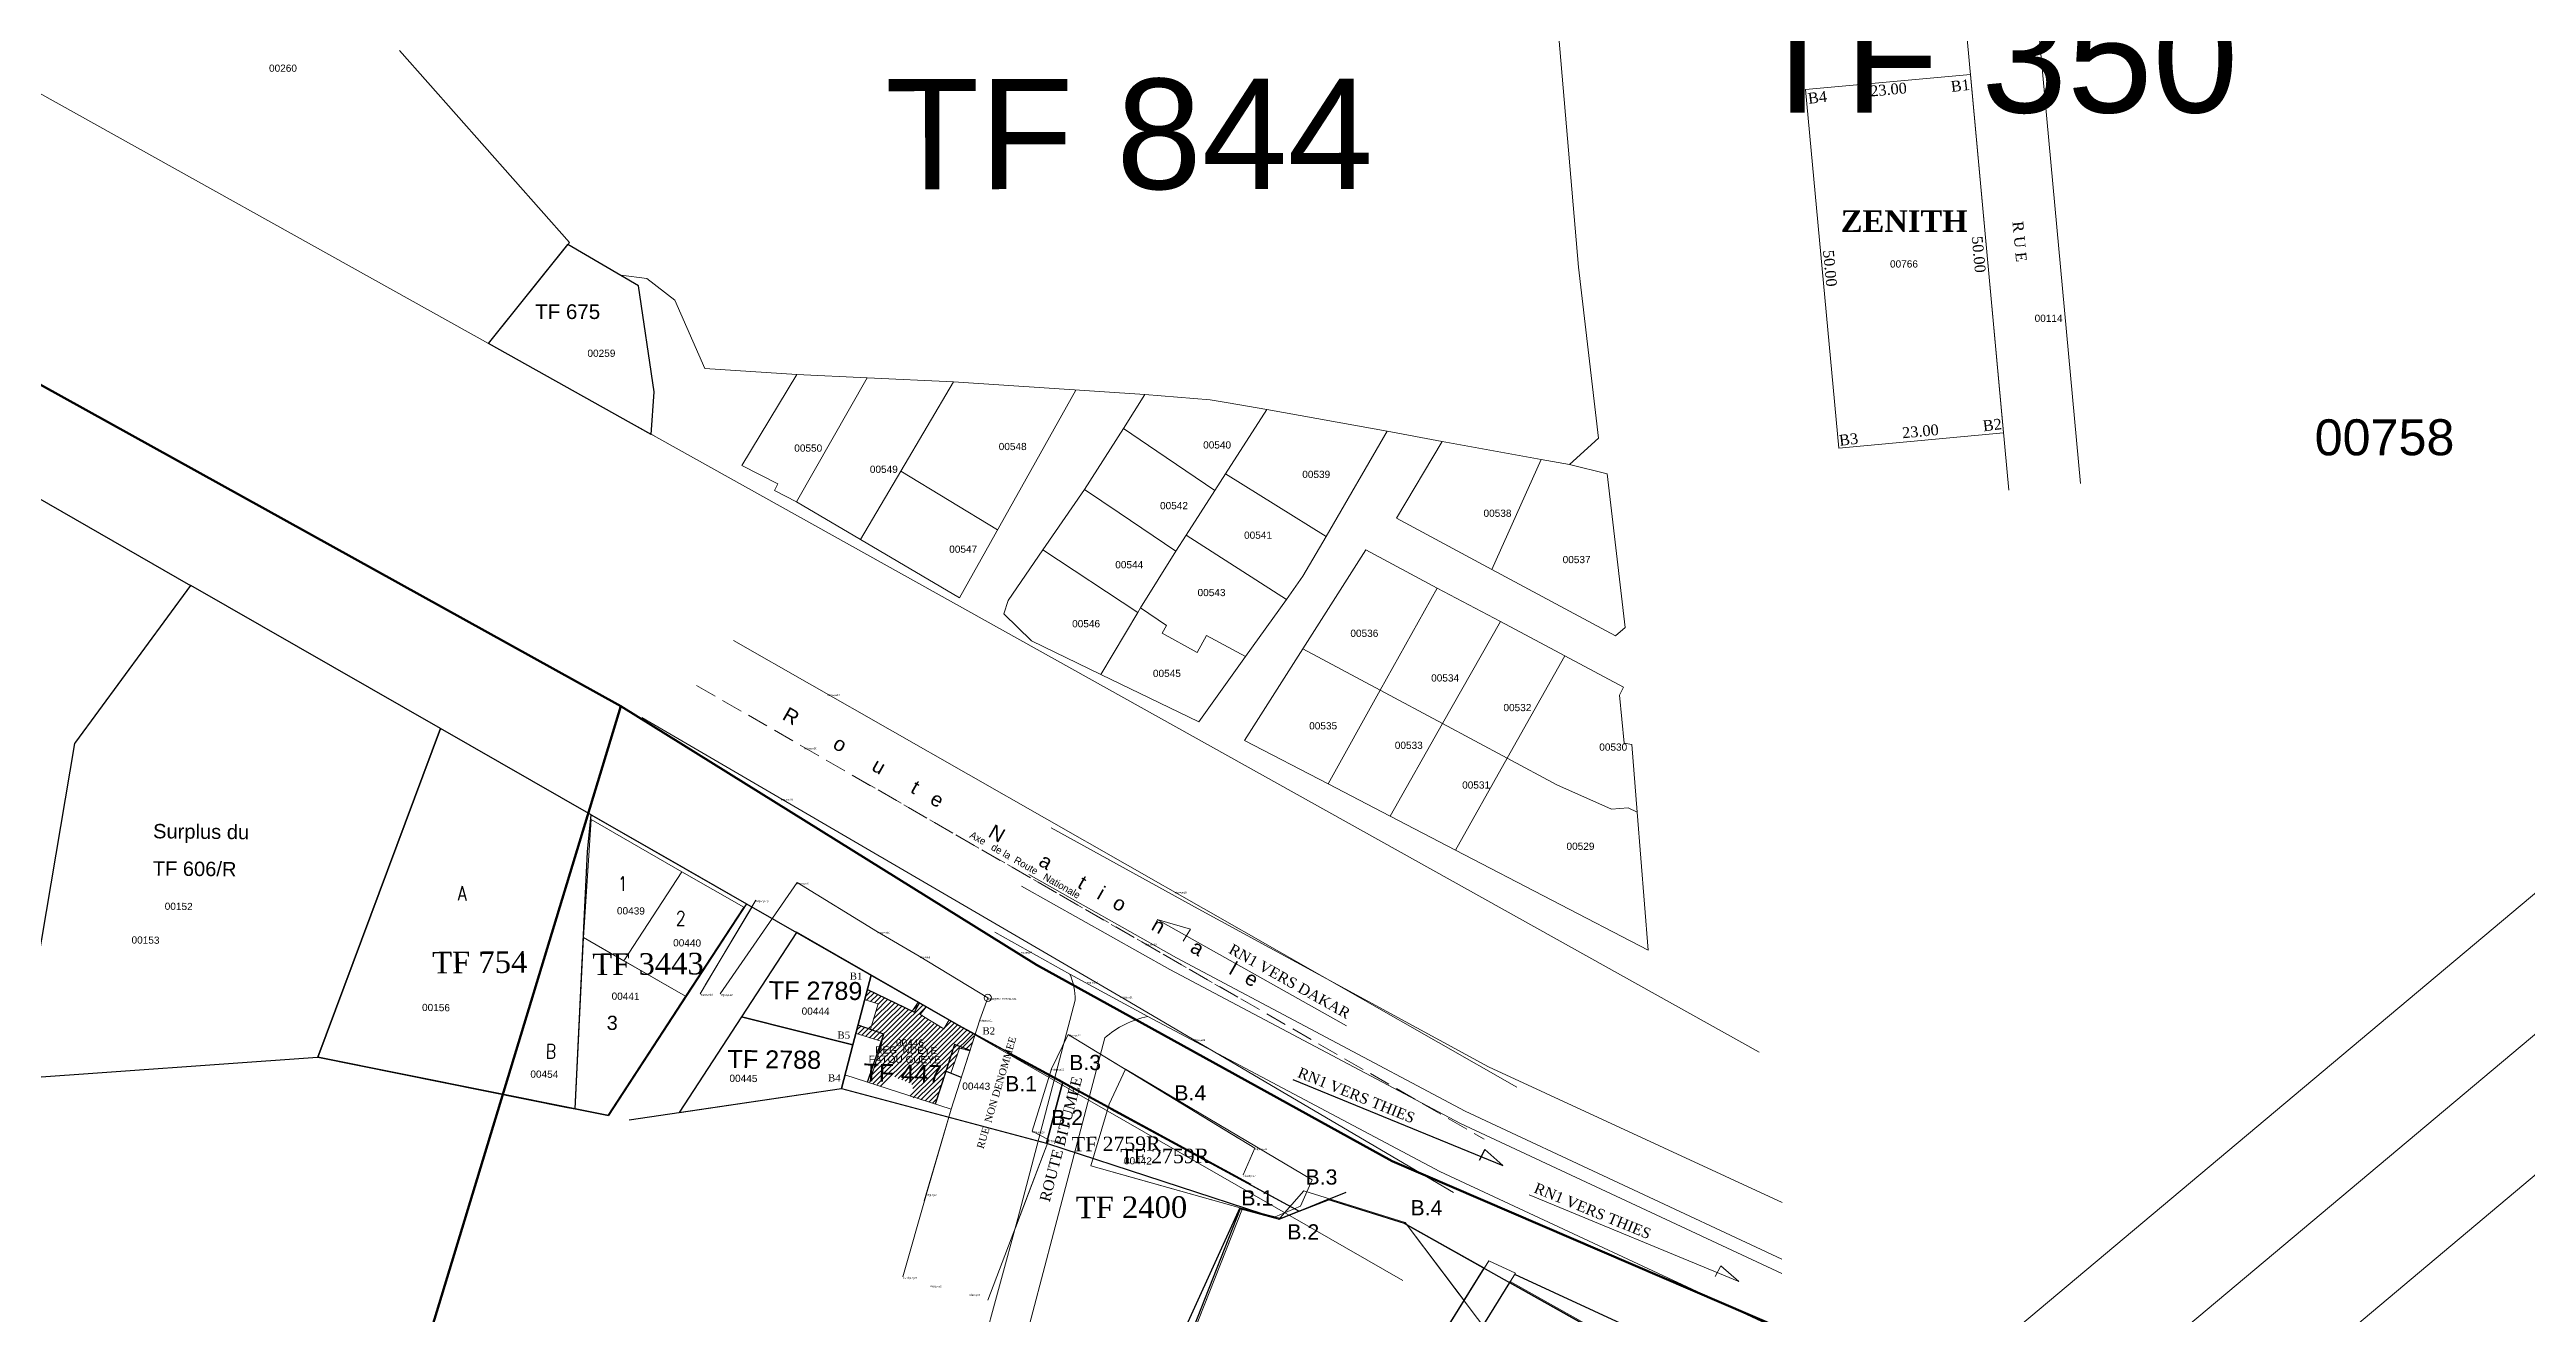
# Model space of a CAD drawing. Header units: metres. Extents: x 251686 to 255059, y 1627526 to 1631912.
# Drawn here: x 253811.9 to 254156.2, y 1628678.1 to 1628853.7 of the extents above; entities that cross this region are included whole.
import ezdxf
from ezdxf.enums import TextEntityAlignment as Align

# ---------------------------------------------------------------- set-up
doc = ezdxf.new("R2010")
doc.units = ezdxf.units.M
doc.header["$MEASUREMENT"] = 0
doc.linetypes.add('DGN Style 3', pattern=[4.156684, 2.96906, -1.187624])
doc.linetypes.add('DGN Style 5', pattern=[0.071426, 0.030611, -0.040815])
for name, color, linetype in [('A_revoir_niveau_0', 7, 'Continuous'), ('historique_numero_parcelle', 7, 'Continuous'), ('limites_parcelles', 7, 'Continuous'), ('limites_sections', 7, 'Continuous'), ('limites_tf', 7, 'Continuous'), ('numero_lot', 7, 'Continuous'), ('numero_parcelle', 7, 'Continuous'), ('toponymie', 7, 'Continuous')]:
    doc.layers.add(name, color=color, linetype=linetype)
for name, color, linetype, lineweight in [('Bat-dur', 7, 'Continuous', 0), ('Bornes', 7, 'Continuous', 0), ('emprise_ht_pik_rufisque', 7, 'Continuous', 0), ('Limite L D TF', 5, 'Continuous', 13), ('Légendes', 7, 'Continuous', 0), ('NICAD INACTIF', 2, 'Continuous', 13), ('Numero_TF', 7, 'Continuous', 0), ('POTEAU H.T', 1, 'Continuous', 30), ('ROUTE BITUME', 4, 'Continuous', 30), ('Régularisation', 1, 'Continuous', 40), ('S4', 5, 'Continuous', 0), ('superficie occpee par la SENELEC', 6, 'Continuous', 40), ('TITRE FONCIER', 7, 'Continuous', 0)]:
    doc.layers.add(name, color=color, linetype=linetype, lineweight=lineweight)
doc.layers.add('Lignes HT Vectorisées', color=6, linetype='Continuous', lineweight=0, true_color=0xff00ff)
doc.styles.add('CovaListArial', font='FANCY.shx', dxfattribs={"height": 2.116667})
doc.styles.get("Standard").update_dxf_attribs({"font": 'txt.shx'})
doc.styles.add('Style-Arial', font='arial.ttf')
doc.styles.add('Style-FANCY', font='times.ttf')
doc.styles.add('Style-STANDARD', font='STANDARD.shx')
doc.styles.add('Style-Times New Roman', font='times.ttf')
doc.styles.add('Style-txt', font='txt.shx')
doc.styles.add('TIMES-NR', font='times.ttf')
pattern_1 = [(45, (36.67852, -6.89012), (-0.06187319, 0.06187319), [])]

# ---------------------------------------------------------------- blocks, each defined once
blk = doc.blocks.new('*U103')
at = {"lineweight": 0, "ltscale": 10}
h = blk.add_hatch(dxfattribs=at)
h.set_pattern_fill('ANSI31', color=2, pattern_type=2)
h.set_pattern_definition(pattern_1)
h.paths.add_polyline_path([(4.94, -2.412), (-2.145, -8.585), (-0.574, -9.206), (1.715, -7.211)])
h.paths.add_polyline_path([(0.482, -6.761), (0.482, -6.783), (0.482, -6.806), (0.391, -6.837), (0.393, -7.107, -0.416456), (0.414, -7.128, -1), (0.373, -7.128, -0.411975), (0.393, -7.107), (0.391, -6.837), (0.301, -6.868), (0.3, -6.845), (0.3, -6.822)])
h.paths.add_polyline_path([(0.672, -6.637), (1.687, -6.629), (1.685, -6.315), (0.669, -6.322)], flags=9)
h = blk.add_hatch(dxfattribs=at)
h.set_pattern_fill('ANSI31', color=2, pattern_type=2)
h.set_pattern_definition(pattern_1)
h.paths.add_polyline_path([(1.283, -7.854), (1.715, -7.211), (-0.574, -9.206), (-0.358, -9.291)])
h = blk.add_hatch(dxfattribs=at)
h.set_pattern_fill('ANSI31', color=2, pattern_type=2)
h.set_pattern_definition(pattern_1)
h.paths.add_polyline_path([(0.838, -8.517), (1.283, -7.854), (-0.358, -9.291), (-0.141, -9.377)])
h = blk.add_hatch(dxfattribs=at)
h.set_pattern_fill('ANSI31', color=2, pattern_type=2)
h.set_pattern_definition(pattern_1)
h.paths.add_polyline_path([(0.7, -8.722), (0.838, -8.517), (-0.141, -9.377), (0.094, -9.469)])
at = {"color": 2, "lineweight": 0, "ltscale": 10, "flags": 128}
for points in [[(1.302, 7.506), (-1.336, 8.97), (-0.874, 8.838), (-0.974, 8.669)], [(3.849, 5.167), (6.767, 3.974), (6.518, 4.194), (6.438, 4.043)]]:
    blk.add_lwpolyline(points, dxfattribs=at)
for points in [[(-0.132, 4.963), (-4.986, -7.463), (0.094, -9.469), (0.7, -8.722), (6.186, -0.559), (2.13, 4.775), (0.716, 5.209), (0.386, 4.827), (-0.132, 4.963)], [(2.952, 3.695), (2.13, 4.775), (0.716, 5.209), (0.386, 4.827), (-0.132, 4.963), (-3.081, -2.587), (-2.329, -1.333), (-0.811, -2.417), (2.952, 3.695)], [(3.292, 4.247), (3.663, 4.078), (-0.466, -2.658), (0.125, -3.103), (-1.102, -5.151), (-1.089, -5.877), (-1.677, -6.082), (-4.129, -4.331), (-2.329, -1.333), (-0.811, -2.417), (3.292, 4.247)], [(3.216, 3.348), (-0.466, -2.658), (0.125, -3.103), (-1.102, -5.151), (-1.089, -5.877), (-1.677, -6.082), (-3.843, -4.536), (-4.986, -7.463), (-2.145, -8.585), (0.094, -9.469), (0.7, -8.722), (4.94, -2.412), (6.186, -0.559), (3.216, 3.348)]]:
    blk.add_lwpolyline(points, close=True, dxfattribs=at)
at = {"layer": 'Bat-dur', "color": 2, "lineweight": 0, "ltscale": 10, "flags": 128}
for points in [[(-2.244, 5.545), (-1.992, 6.401), (-1.766, 6.888), (0.834, 5.364), (0.674, 4.997), (0.321, 4.845), (-0.133, 4.961), (-2.244, 5.545)], [(-2.244, 5.545), (-1.992, 6.401), (-1.766, 6.888), (0.834, 5.364), (0.674, 4.997), (0.321, 4.845), (-0.133, 4.961), (-2.244, 5.545)], [(-2.244, 5.545), (-1.992, 6.401), (-1.766, 6.888), (0.834, 5.364), (0.674, 4.997), (0.321, 4.845), (-0.133, 4.961), (-2.244, 5.545)], [(-1.964, 5.468), (-0.133, 4.961)]]:
    blk.add_lwpolyline(points, dxfattribs=at)
at = {"layer": 'POTEAU H.T', "color": 2, "lineweight": 0, "ltscale": 10, "const_width": 0.03, "flags": 128}
for points in [[(7.365, -0.3), (-4.028, -10.225)], [(7.365, -2.289), (-1.744, -10.225)], [(-1.426, -10.225), (7.365, -2.532)], [(7.365, -2.782), (-1.107, -10.225)], [(0.851, -10.225), (7.365, -4.525)]]:
    blk.add_lwpolyline(points, dxfattribs=at)
at = {"layer": 'ROUTE BITUME', "color": 2, "lineweight": 0, "ltscale": 10, "flags": 128}
for points in [[(-2.815, 10.24), (-0.768, 9.122), (3.276, 6.945), (7.365, 5.075)], [(7.365, 4.088), (2.889, 6.156), (-1.159, 8.278), (-3.224, 9.428)], [(-3.125, 9.588), (-1.067, 8.439), (2.955, 6.325), (7.365, 4.286)], [(7.365, 3.295), (2.607, 5.485), (-1.461, 7.623), (-2.549, 8.206), (-3.592, 8.787)], [(-2.472, 7.846), (-3.254, 4.807), (-4.01, 1.999), (-4.533, -0.048), (-5.658, -4.345), (-7.38, -10.225)], [(-6.755, -10.225), (-5.137, -4.589), (-4.069, -0.456), (-3.467, 1.873), (-2.761, 4.608), (-2.059, 7.324)]]:
    blk.add_lwpolyline(points, dxfattribs=at)
at = {"layer": 'ROUTE BITUME', "color": 2, "lineweight": 0, "ltscale": 10}
for centre, radius, start, end in [((-3.263, 7.864), 0.792, 358.6804, 25.6143), ((-1.172, 6.298), 1.356, 102.3012, 130.8488)]:
    blk.add_arc(centre, radius, start, end, dxfattribs=at)
at = {"color": 2, "lineweight": 0, "char_height": 0.14739, "width": 3.72528, "attachment_point": 1}
for s, insert, rotation in [('\\fTimes New Roman|b0|i0|c00|p23;RN1 VERS DAKAR', (-0.282, 8.645), 330.9169), ('\\fTimes New Roman|b0|i0|c00|p23;ROUTE BITUMEE', (-2.957, 5.07), 75.4671), ('\\fTimes New Roman|b0|i0|c00|p23;RN1 VERS THIES', (3.958, 5.342), 337.9525), ('\\fTimes New Roman|b0|i0|c00|p23;ROUTE BITUMEE', (-5.111, -2.96), 75.4671)]:
    blk.add_mtext(s, dxfattribs=dict(at, insert=insert, rotation=rotation))
at = {"color": 2, "lineweight": 0, "char_height": 0.21167, "attachment_point": 4, "line_spacing_factor": 0.6, "style": 'CovaListArial'}
for s, insert in [('\\fArial|b0|i0|c00|p39;B.3', (0.74, 5.402)), ('\\fArial|b0|i0|c00|p39;B.1', (-0.15, 5.109)), ('\\fArial|b0|i0|c00|p39;B.4', (2.201, 4.982)), ('\\fArial|b0|i0|c00|p39;B.2', (0.49, 4.64)), ('\\fArial|b0|i0|c00|p39;B.5', (6.278, -0.436)), ('\\fArial|b0|i0|c00|p39;B.6', (5.033, -2.289)), ('\\fArial|b0|i0|c00|p39;B.10', (-5.493, -7.593)), ('\\fArial|b0|i0|c00|p39;B.9', (-2.784, -8.675)), ('\\fArial|b0|i0|c00|p39;B.7', (0.948, -8.573)), ('\\fArial|b0|i0|c00|p39;B.8', (0.31, -9.426))]:
    blk.add_mtext(s, dxfattribs=dict(at, insert=insert))
at = {"color": 2, "lineweight": 0, "char_height": 0.30001, "attachment_point": 7, "line_spacing_factor": 0.6}
for s, insert, rotation in [('\\fArial|b0|i0|c00|p39;surface restante (b)', (-0.693, -0.483), 65.2126), ('\\fArial|b0|i0|c00|p39;surface empietée (a)', (0.977, -6.417), 39.649)]:
    blk.add_mtext(s, dxfattribs=dict(at, insert=insert, rotation=rotation))
at = {"color": 2, "lineweight": 0, "attachment_point": 7, "line_spacing_factor": 0.6}
for s, insert, char_height in [('\\fArial|b0|i0|c00|p39;surface restante (b)', (0.633, -1.528), 0.30001), ('\\fArial|b0|i0|c00|p39;Echelle 1/250', (-2.598, -9.748), 0.2)]:
    blk.add_mtext(s, dxfattribs=dict(at, insert=insert, char_height=char_height))
at = {"layer": 'Légendes', "color": 2, "lineweight": 0, "attachment_point": 1}
for s, insert, char_height, width, rotation in [('\\fTimes New Roman|b0|i0|c00|p23;TF 2759R', (-1.835, 5.781), 0.2, 22.35169, 0.4383), ('\\fTimes New Roman|b0|i0|c00|p23;TF 2400', (-2.452, 5.116), 0.30001, 22.35169, 0.4383), ('\\fTimes New Roman|b0|i0|c00|p23;TF 2400', (-6.398, 0.382), 0.30001, 22.35169, 0.4383), ('\\fTimes New Roman|b0|i0|c00|p23;TF 613', (5.192, -2.642), 0.30001, 22.35169, 0.4383), ('\\fTimes New Roman|b0|i0|c00|p23;TF 2160', (-2.951, -3.541), 0.45001, 5.58792, 0.4383), ('\\fTimes New Roman|b0|i0|c00|p23;LIGNE HAUTE TENSION', (2.373, -7.265), 0.22108, 5.58792, 40.8382), ('\\fTimes New Roman|b0|i0|c00|p23;TF 500R', (-4.777, -8.555), 0.2, 22.35169, 0.4383)]:
    blk.add_mtext(s, dxfattribs=dict(at, insert=insert, char_height=char_height, width=width, rotation=rotation))
at = {"layer": 'superficie occpee par la SENELEC', "color": 2, "lineweight": 0, "insert": (0.732, -6.405), "char_height": 0.14739, "width": 3.72528, "attachment_point": 1, "rotation": 0.4383}
blk.add_mtext('\\fTimes New Roman|b0|i0|c00|p23;1037,11m²', dxfattribs=at)
blk = doc.blocks.new('*U102')
at = {"layer": 'Limite L D TF', "color": 2, "linetype": 'Continuous', "lineweight": 0, "flags": 128}
blk.add_lwpolyline([(11.134874, 14.529375), (7.1186, 7.88375), (7.7126, 7.44175), (6.4986, 5.38675), (6.5156, 4.66075), (5.8856, 4.45175), (3.747502, 5.985277), (2.635478, 3.067794), (2.6536, 3.05675), (7.732369, 1.088266), (8.3216, 1.82775), (13.4026, 10.24575), (14.937218, 12.447482), (11.134874, 14.529375)], close=True, dxfattribs=at)
at = {"layer": 'ROUTE BITUME', "color": 2, "lineweight": 0, "ltscale": 10, "rotation": 0.3633}
blk.add_blockref('*U103', (7.567589, 10.544182), dxfattribs=at)
blk = doc.blocks.new('*U130')
at = {"layer": 'NICAD INACTIF', "color": 2, "lineweight": 13}
for p, q in [((3.055992, 32.397229), (9.149125, -33.32044)), ((13.013285, 33.320438), (19.106418, -32.397231)), ((-19.106442, 22.308395), (3.794558, 24.431395)), ((-14.490442, -27.477605), (-19.106442, 22.308395)), ((8.410558, -25.354605), (-14.490442, -27.477605))]:
    blk.add_line(p, q, dxfattribs=at)
blk.add_3dface([(3.794558, 24.431395), (8.410558, -25.354605), (-14.490413, -27.477911), (-19.105777, 22.308456)], dxfattribs=at)
at = {"layer": 'NICAD INACTIF', "color": 2, "lineweight": 13, "char_height": 1.5, "attachment_point": 5, "style": 'TIMES-NR'}
for s, insert, rotation in [('B4', (-17.472016, 21.234782), 6.85811032), ('23.00', (-7.58888, 22.317886), 5.29639598), ('B1', (2.388231, 22.87585), 6.85811032), ('R U E', (10.629513, 1.201595), 275.29714823), ('50.00', (4.935903, -0.58372), 275.29714823), ('50.00', (-15.730592, -2.505773), 275.29714823), ('B2', (6.835955, -24.265051), 6.85811032), ('B3', (-13.138704, -26.279482), 6.85811032), ('23.00', (-3.156504, -25.158739), 5.29639598)]:
    blk.add_mtext(s, dxfattribs=dict(at, insert=insert, rotation=rotation))
blk = doc.blocks.new('*U129')
at = {"layer": 'NICAD INACTIF', "color": 2, "lineweight": 13}
blk.add_blockref('*U130', (-0.000008, 0.000005, -0.000049), dxfattribs=at)
at = {"layer": 'NICAD INACTIF', "color": 2, "linetype": 'Continuous', "lineweight": 30, "insert": (-14.22088, 5.555537, -0.00005), "char_height": 3, "attachment_point": 1, "line_spacing_factor": 0.72}
blk.add_mtext('\\fTimes New Roman|b1|i0|c00|p23;ZENITH', dxfattribs=at)
at = {"layer": 'NICAD INACTIF', "color": 2, "insert": (-7.383056, -1.403596, -0.000049), "char_height": 1, "attachment_point": 1, "rotation": 0.04279994, "line_spacing_factor": 0.6, "style": 'Style-txt'}
blk.add_mtext('\\fArial|b0|i0|c00|p39;00766', dxfattribs=at)

msp = doc.modelspace()

# ---------------------------------------------------------------- linework, layer by layer
at = {"layer": 'A_revoir_niveau_0', "color": 2, "linetype": 'Continuous', "lineweight": 0}
for p, q in [((253906.980433, 1628771.632328), (254015.864333, 1628709.589754)), ((253894.236962, 1628760.940063), (253960.73566, 1628722.185182)), ((253910.12091, 1628735.535324), (253902.353317, 1628722.554305)), ((253915.843751, 1628737.993741), (253905.124601, 1628722.519191)), ((253927.00987, 1628731.168665), (253915.843751, 1628737.993741)), ((253909.570131, 1628734.614875), (253903.068509, 1628723.749517)), ((253932.787671, 1628727.749481), (253927.00987, 1628731.168665)), ((253942.332, 1628721.981), (253932.787671, 1628727.749481)), ((253922.487631, 1628711.264832), (253926.135102, 1628725.107205)), ((253925.39597, 1628722.231342), (253926.093815, 1628722.922141)), ((253925.475269, 1628721.634511), (253926.553045, 1628722.663974)), ((253926.040522, 1628721.462453), (253927.048465, 1628722.45654)), ((253926.590979, 1628721.294899), (253927.526496, 1628722.227481)), ((253926.758234, 1628720.081753), (253928.457923, 1628721.773201)), ((253927.054003, 1628721.053427), (253927.997788, 1628721.98877)), ((253941.245533, 1628718.943646), (253942.332, 1628721.981)), ((253960.73566, 1628722.185182), (254007.040413, 1628694.948567)), ((253924.845779, 1628716.807356), (253929.432612, 1628721.290416)), ((253929.920979, 1628721.057346), (253925.371942, 1628716.666368)), ((253925.917954, 1628716.442038), (253930.368592, 1628720.811189)), ((253925.942851, 1628710.314005), (253934.380797, 1628718.620895)), ((253926.227435, 1628711.273704), (253934.04235, 1628718.96724)), ((253926.394219, 1628710.078826), (253934.8193, 1628718.373052)), ((253926.451045, 1628719.072559), (253928.957574, 1628721.522792)), ((253930.858093, 1628720.589208), (253926.451979, 1628716.276009)), ((253926.525738, 1628712.246909), (253933.60902, 1628719.220176)), ((253926.824041, 1628713.220114), (253933.253604, 1628719.549816)), ((253927.010925, 1628716.122238), (253931.31439, 1628720.358862)), ((253927.122344, 1628714.193319), (253933.774967, 1628720.742616)), ((253927.420647, 1628715.166525), (253933.338612, 1628720.992574)), ((253927.537295, 1628715.960897), (253932.902258, 1628721.242532)), ((253929.875168, 1628710.787569), (253937.719816, 1628718.510376)), ((253937.269308, 1628706.501329), (253941.245533, 1628718.943646)), ((253924.155686, 1628717.515064), (253924.707616, 1628718.056539)), ((253924.311399, 1628716.967303), (253925.205387, 1628717.870493)), ((253926.945562, 1628709.942071), (253935.341011, 1628718.207125)), ((253927.418578, 1628709.728205), (253935.769819, 1628717.949737)), ((253929.418467, 1628711.017497), (253936.198627, 1628717.692349)), ((253930.37921, 1628710.604247), (253938.174869, 1628718.278826)), ((253930.859642, 1628710.397681), (253938.591729, 1628718.009676)), ((253931.340073, 1628710.191115), (253939.065988, 1628717.797033)), ((253931.492873, 1628708.302936), (253940.289682, 1628716.963115)), ((253931.797417, 1628709.961821), (253939.434298, 1628717.480087)), ((253931.908456, 1628709.3916), (253939.913917, 1628717.272722)), ((253938.636674, 1628714.908423), (253940.456512, 1628716.690004)), ((253939.210526, 1628714.767955), (253940.22576, 1628715.764811)), ((253953.488869, 1628716.883716), (253951.205179, 1628712.137045)), ((253953.488869, 1628716.883716), (253979.440026, 1628701.10303)), ((253953.488869, 1628716.883716), (253977.22277, 1628702.451326)), ((253931.976061, 1628708.099083), (253938.120711, 1628714.148296)), ((253932.541886, 1628707.976585), (253937.750437, 1628713.104238)), ((253939.777437, 1628714.630731), (253939.906294, 1628714.753447)), ((253951.205179, 1628712.137045), (253948.526304, 1628703.433706)), ((253933.045489, 1628707.79283), (253936.191494, 1628710.889973)), ((253933.673817, 1628707.731864), (253935.883657, 1628709.907381)), ((253934.177419, 1628707.548109), (253935.575819, 1628708.92479)), ((253933.512952, 1628693.779187), (253937.269308, 1628706.501329)), ((253933.796043, 1628694.737967), (253937.269308, 1628706.501329)), ((253934.661307, 1628707.344946), (253935.267982, 1628707.942198)), ((253950.801409, 1628702.23234), (253942.350421, 1628679.961571)), ((253950.801409, 1628702.23234), (253946.17505, 1628690.040561)), ((253948.526304, 1628703.433706), (253950.801409, 1628702.23234)), ((253977.841624, 1628697.398717), (253979.440026, 1628701.10303)), ((253930.523195, 1628683.222712), (253933.796043, 1628694.737967))]:
    msp.add_line(p, q, dxfattribs=at)
at = {"layer": 'A_revoir_niveau_0', "color": 2, "linetype": 'DGN Style 3', "lineweight": 0}
for p, q in [((253901.865335, 1628765.379005), (254011.312299, 1628702.351041)), ((253924.103773, 1628752.572405), (253978.153919, 1628721.446182))]:
    msp.add_line(p, q, dxfattribs=at)
at = {"layer": 'A_revoir_niveau_0', "color": 7, "linetype": 'Continuous', "lineweight": 0}
for p, q in [((254000.012647, 1628682.70427), (253876.692641, 1628753.485319)), ((253926.135102, 1628725.107205), (253900.406351, 1628739.874541)), ((253936.31403, 1628717.813666), (253937.292579, 1628718.76931))]:
    msp.add_line(p, q, dxfattribs=at)
at = {"layer": 'A_revoir_niveau_0', "color": 7}
for p, q in [((253925.621152, 1628723.158821), (253932.170464, 1628719.970398)), ((253932.170464, 1628719.970398), (253932.854468, 1628721.295581)), ((253937.70966, 1628715.50101), (253935.041439, 1628707.219091)), ((253939.879645, 1628714.66954), (253937.70966, 1628715.50101)), ((253936.503455, 1628711.757059), (253935.041439, 1628707.219091)), ((253938.682118, 1628710.922264), (253936.467465, 1628711.770849))]:
    msp.add_line(p, q, dxfattribs=at)
at = {"layer": 'A_revoir_niveau_0', "color": 4, "linetype": 'Continuous', "lineweight": 13, "flags": 128}
msp.add_lwpolyline([(253922.487631, 1628711.264832), (253937.269308, 1628706.501329), (253940.594095, 1628716.905204), (253926.135102, 1628725.107205), (253922.487631, 1628711.264832)], dxfattribs=at)
at = {"layer": 'A_revoir_niveau_0', "color": 7, "linetype": 'Continuous', "lineweight": 0, "flags": 128}
for points in [[(253925.563229, 1628723.130795), (253931.821466, 1628720.12678), (253932.655416, 1628721.374495)], [(253925.279049, 1628721.694238), (253927.082009, 1628721.145435), (253926.012036, 1628717.630303), (253924.311367, 1628718.186018)], [(253933.774967, 1628720.742616), (253932.924743, 1628719.657468), (253936.235814, 1628717.670028), (253936.975477, 1628718.902305)], [(253924.0214, 1628717.038575), (253927.653241, 1628715.925358), (253925.893063, 1628710.182826)], [(253939.860306, 1628714.60817), (253938.40998, 1628714.963947), (253938.120711, 1628714.148296), (253937.178897, 1628711.492669)]]:
    msp.add_lwpolyline(points, dxfattribs=at)
at = {"layer": 'A_revoir_niveau_0', "color": 7, "flags": 128}
msp.add_lwpolyline([(253925.639163, 1628710.248262), (253927.869085, 1628716.940306), (253924.305016, 1628718.169354)], dxfattribs=at)
at = {"layer": 'A_revoir_niveau_0', "flags": 128}
msp.add_lwpolyline([(253984.737579, 1628710.636945), (254013.91527, 1628698.700921), (254011.424451, 1628700.904337), (254010.624712, 1628699.393367)], dxfattribs=at)
at = {"layer": 'A_revoir_niveau_0', "color": 2, "linetype": 'Continuous', "lineweight": 0}
msp.add_circle((253942.332, 1628721.981), 0.5, dxfattribs=at)
at = {"layer": 'emprise_ht_pik_rufisque', "color": 1}
for p, q in [((253915.366918, 1628533.451526), (254251.221757, 1628815.265049)), ((254251.86931, 1628776.646285), (253925.76349, 1628503.013099))]:
    msp.add_line(p, q, dxfattribs=at)
at = {"layer": 'Lignes HT Vectorisées', "color": 5, "flags": 128}
msp.add_lwpolyline([(252238.115739, 1628531.228315), (252321.664095, 1628595.659757), (252410.120553, 1628620.071574), (252571.302761, 1628537.021918), (252902.604681, 1628559.741733), (253211.374286, 1628546.512525), (253598.517543, 1628531.074514), (253921.490958, 1628519.009106), (254251.545533, 1628795.955667)], dxfattribs=at)
at = {"layer": 'limites_parcelles', "color": 7, "lineweight": 0}
for p, q in [((254014.479191, 1628939.161947), (254024.442228, 1628823.469684)), ((253894.958824, 1628821.910707), (253891.398662, 1628822.391554)), ((253898.818568, 1628818.897319), (253894.958824, 1628821.910707)), ((254024.442228, 1628823.469684), (254027.203505, 1628799.742933)), ((253902.992464, 1628809.403628), (253898.818568, 1628818.897319)), ((253915.801191, 1628808.587865), (253902.992464, 1628809.403628)), ((253925.548675, 1628808.116741), (253915.801191, 1628808.587865)), ((253937.58803, 1628807.534844), (253925.548675, 1628808.116741)), ((253964.163499, 1628805.778002), (253937.58803, 1628807.534844)), ((253954.566002, 1628806.41247), (253938.400773, 1628777.563098)), ((253973.246419, 1628805.058113), (253964.163499, 1628805.778002)), ((253975.756992, 1628804.634839), (253973.246419, 1628805.058113)), ((253981.128435, 1628803.729232), (253975.756992, 1628804.634839)), ((253955.789166, 1628792.590842), (253961.176992, 1628801.075115)), ((253961.176992, 1628801.075115), (253965.846338, 1628797.918311)), ((253997.821549, 1628800.681673), (253981.128435, 1628803.729232)), ((253965.846338, 1628797.918311), (253973.906644, 1628792.46898)), ((254005.477771, 1628799.282974), (253997.821549, 1628800.681673)), ((254019.264964, 1628796.764222), (254005.477771, 1628799.282974)), ((254027.203505, 1628799.742933), (254023.192457, 1628796.046716)), ((253924.631458, 1628785.658143), (253930.262042, 1628795.162927)), ((253930.262042, 1628795.162927), (253943.686792, 1628786.996823)), ((253973.906644, 1628792.46898), (253975.390789, 1628794.783066)), ((253975.390789, 1628794.783066), (253989.348936, 1628786.074383)), ((254023.192457, 1628796.046716), (254019.264964, 1628796.764222)), ((253949.965885, 1628784.211409), (253955.789166, 1628792.590842)), ((253960.57969, 1628789.358775), (253955.789166, 1628792.590842)), ((253969.906279, 1628786.23159), (253973.906644, 1628792.46898)), ((253968.489343, 1628784.022297), (253960.57969, 1628789.358775)), ((253938.400773, 1628777.563098), (253924.631458, 1628785.658143)), ((253945.190827, 1628777.162992), (253949.965885, 1628784.211409)), ((253949.965885, 1628784.211409), (253963.196243, 1628775.514618)), ((253969.906279, 1628786.23159), (253968.489343, 1628784.022297)), ((253983.832425, 1628777.319703), (253969.906279, 1628786.23159)), ((253989.348936, 1628786.074383), (253986.143571, 1628780.548143)), ((253986.143571, 1628780.548143), (253983.832425, 1628777.319703)), ((253944.543527, 1628775.305841), (253945.190827, 1628777.162992)), ((253948.408835, 1628771.564845), (253944.543527, 1628775.305841)), ((253963.196243, 1628775.514618), (253958.054411, 1628766.888603)), ((253958.054411, 1628766.888603), (253948.408835, 1628771.564845))]:
    msp.add_line(p, q, dxfattribs=at)
at = {"layer": 'limites_parcelles', "color": 7, "linetype": 'Continuous', "lineweight": 0}
for p, q in [((253800.721386, 1628853.119583), (253872.934376, 1628812.864248)), ((253872.934376, 1628812.864248), (253884.188426, 1628826.904818)), ((253883.650271, 1628826.233398), (253873.474378, 1628813.537962)), ((253895.979252, 1628805.947082), (253893.803013, 1628820.886545)), ((253872.934376, 1628812.864248), (253896.044983, 1628799.982951)), ((254049.557993, 1628714.418506), (253872.934376, 1628812.864248))]:
    msp.add_line(p, q, dxfattribs=at)
at = {"layer": 'limites_parcelles', "color": 7, "lineweight": 0, "flags": 128}
for points in [[(253925.548675, 1628808.116741), (253915.741748, 1628790.884446), (253912.686885, 1628792.448688), (253913.142827, 1628793.378275), (253908.162138, 1628795.920042), (253915.801191, 1628808.587865), (253925.548675, 1628808.116741)], [(253930.262042, 1628795.162927), (253924.631458, 1628785.658143), (253915.741748, 1628790.884446), (253925.548675, 1628808.116741), (253937.58803, 1628807.534844), (253930.262042, 1628795.162927)], [(253981.128435, 1628803.729232), (253975.390789, 1628794.783066), (253973.906644, 1628792.46898), (253965.846338, 1628797.918311), (253961.176992, 1628801.075115), (253964.163499, 1628805.778002), (253973.246419, 1628805.058113), (253975.756992, 1628804.634839), (253981.128435, 1628803.729232)], [(254029.59768, 1628772.281788), (254012.403461, 1628781.501422), (254019.264964, 1628796.764222), (254023.192457, 1628796.046716), (254028.433521, 1628794.763901), (254030.912005, 1628773.416389), (254029.59768, 1628772.281788)], [(253978.170658, 1628769.410783), (253972.738219, 1628772.335644), (253971.433504, 1628769.944266), (253966.584096, 1628772.619337), (253967.171319, 1628773.682228), (253963.582827, 1628776.135981), (253968.489343, 1628784.022297), (253969.906279, 1628786.23159), (253983.832425, 1628777.319703), (253978.170658, 1628769.410783)], [(253978.170658, 1628769.410783), (253971.647497, 1628760.29858), (253958.054411, 1628766.888603), (253963.196243, 1628775.514618), (253963.582827, 1628776.135981), (253967.171319, 1628773.682228), (253966.584096, 1628772.619337), (253971.433504, 1628769.944266), (253972.738219, 1628772.335644), (253978.170658, 1628769.410783)], [(254014.540465, 1628755.277797), (254022.541934, 1628769.47456), (254030.670434, 1628765.151058), (254030.149863, 1628764.022527), (254030.796263, 1628757.346315), (254031.856119, 1628757.155969), (254032.603011, 1628747.755103), (254031.328072, 1628748.353976), (254029.013968, 1628748.203981), (254021.447003, 1628751.585923), (254014.540465, 1628755.277797)], [(254007.341041, 1628742.504077), (254014.540465, 1628755.277797), (254021.447003, 1628751.585923), (254029.013968, 1628748.203981), (254031.328072, 1628748.353976), (254032.603011, 1628747.755103), (254034.125148, 1628728.596501), (254007.341041, 1628742.504077)]]:
    msp.add_lwpolyline(points, close=True, dxfattribs=at)
at = {"layer": 'limites_parcelles', "color": 7, "lineweight": 0}
for points in [[(253989.348936, 1628786.074383), (253975.390789, 1628794.783066), (253981.128435, 1628803.729232), (253997.821549, 1628800.681673)], [(254012.403461, 1628781.501422), (253999.129654, 1628788.618909), (254005.477771, 1628799.282974), (254019.264964, 1628796.764222)], [(254004.802175, 1628778.910235), (253996.885433, 1628764.715254), (253986.121704, 1628770.46898), (253994.869957, 1628784.193125)], [(253996.885433, 1628764.715254), (254004.802175, 1628778.910235), (254013.578977, 1628774.241905), (254005.546503, 1628760.085499)], [(254005.546503, 1628760.085499), (254013.578977, 1628774.241905), (254022.541934, 1628769.47456), (254014.540465, 1628755.277797)], [(253996.885433, 1628764.715254), (253989.627606, 1628751.70173), (253978.005545, 1628757.736455), (253986.121704, 1628770.46898)], [(253989.627606, 1628751.70173), (253996.885433, 1628764.715254), (254005.546503, 1628760.085499), (253998.249303, 1628747.224937)], [(253998.249303, 1628747.224937), (254005.546503, 1628760.085499), (254014.540465, 1628755.277797), (254007.341041, 1628742.504077)]]:
    msp.add_3dface(points, dxfattribs=at)
at = {"layer": 'limites_parcelles', "color": 7, "linetype": 'Continuous', "lineweight": 0}
for points in [[(253891.758365, 1628727.135077), (253886.12349, 1628730.363284), (253887.19111, 1628746.738409), (253899.830473, 1628739.499957)], [(253899.830473, 1628739.499957), (253891.758365, 1628727.135077), (253900.337983, 1628722.232378), (253908.419932, 1628734.597156)], [(253900.337983, 1628722.232378), (253889.534742, 1628705.644598), (253884.967979, 1628706.558639), (253886.12349, 1628730.363284)]]:
    msp.add_3dface(points, dxfattribs=at)
at = {"layer": 'limites_sections', "color": 112, "linetype": 'Continuous', "lineweight": 40, "flags": 128}
for points in [[(254266.730159, 1629287.7978), (254255.5318, 1628934.7207), (254250.7693, 1628842.2487), (254252.604451, 1628732.803901), (254244.313956, 1628604.775537), (254169.035754, 1628626.001151), (253998.556975, 1628699.307072), (253949.11819, 1628726.583729), (253891.317458, 1628762.517835), (253742.585904, 1628844.838708), (253570.655215, 1628943.916078), (253545.430769, 1628958.160463), (253491.693527, 1628988.971109), (253568.742349, 1629208.536363), (253610.604382, 1629237.232821), (253645.724376, 1629332.796864), (253582.750222, 1629367.142066), (253662.593019, 1629378.69766), (253971.493519, 1629433.829493), (254024.768125, 1629444.484354), (254097.221642, 1629442.494943), (254172.484174, 1629409.319252), (254266.730159, 1629287.7978)], [(253797.545574, 1628539.699144), (253736.007323, 1628381.875383), (253644.43714, 1628425.981101), (253582.988286, 1628458.102486), (253488.589644, 1628500.414429), (253469.820836, 1628503.176145), (253479.037064, 1628554.98513), (253296.184438, 1628717.179275), (253279.13654, 1628744.455831), (253263.793452, 1628773.437298), (253250.158874, 1628785.95727), (253223.520558, 1628793.260409), (253348.989442, 1629069.997102), (253421.602259, 1629028.136062), (253474.169161, 1628998.402291), (253570.655215, 1628943.916078), (253742.585904, 1628844.838708), (253891.317458, 1628762.517835), (253857.921088, 1628652.652234), (253797.545574, 1628539.699144)]]:
    msp.add_lwpolyline(points, close=True, dxfattribs=at)
at = {"layer": 'limites_sections', "color": 112, "linetype": 'Continuous', "lineweight": 40, "extrusion": (8.39025e-08, 1.87893e-07, 1), "elevation": 0.327317, "flags": 128}
msp.add_lwpolyline([(254262.032613, 1628116.192678), (254166.418264, 1628175.618587), (254127.468152, 1628196.627242), (254111.3613, 1628174.170812), (254032.48387, 1628219.152912), (253942.258351, 1628268.687297), (253897.943396, 1628292.248732), (253879.127588, 1628301.609786), (253837.103178, 1628319.100647), (253836.323408, 1628343.15576), (253766.757442, 1628373.202598), (253736.007323, 1628381.875383), (253797.545574, 1628539.699144), (253857.921088, 1628652.652234), (253891.317458, 1628762.517835), (253949.11819, 1628726.583729), (253998.556975, 1628699.307072), (254169.035754, 1628626.001151), (254244.313956, 1628604.775537), (254450.417171, 1628512.248797), (254530.322787, 1628477.173188), (254381.885013, 1628242.498279), (254262.032613, 1628116.192678)], close=True, dxfattribs=at)
at = {"layer": 'limites_tf', "color": 5, "linetype": 'Continuous', "lineweight": 30}
for p, q in [((253884.188426, 1628826.904818), (253860.563674, 1628853.5912)), ((253746.772468, 1628827.84321), (253831.536606, 1628779.270801)), ((253908.798592, 1628735.049872), (253938.302678, 1628718.149001)), ((253915.727239, 1628731.076868), (253926.135102, 1628725.107205)), ((253908.08359, 1628719.346517), (253923.583339, 1628715.433477)), ((253938.302678, 1628718.149001), (253978.913307, 1628696.101172)), ((253849.231178, 1628713.714447), (253884.967979, 1628706.558639)), ((253849.231178, 1628713.714447), (253889.608478, 1628705.62984)), ((253884.967979, 1628706.558639), (253849.241283, 1628713.724342)), ((253944.987749, 1628714.379262), (253985.598379, 1628692.331433)), ((253892.50254, 1628705.049406), (253921.989554, 1628709.369885)), ((253952.760987, 1628710.296684), (253950.481606, 1628701.80016)), ((253952.760987, 1628710.296684), (253978.911104, 1628696.106468)), ((253959.446059, 1628706.526945), (253985.596176, 1628692.336729)), ((253950.482238, 1628701.802515), (253982.816556, 1628691.220595)), ((253982.816556, 1628691.220595), (253992.136383, 1628694.962897)), ((253922.605625, 1628572.456554), (253977.403559, 1628692.867549)), ((253982.721221, 1628691.24259), (253989.683802, 1628693.910641)), ((254000.261286, 1628690.627306), (254053.852558, 1628660.548517)), ((254015.558164, 1628683.586225), (254053.864725, 1628665.922842))]:
    msp.add_line(p, q, dxfattribs=at)
at = {"layer": 'limites_tf', "color": 5, "linetype": 'Continuous', "lineweight": 30, "flags": 128}
for points in [[(253799.857282, 1628696.088638), (253800.808027, 1628695.582129), (253807.508077, 1628710.782584), (253849.19726, 1628713.721238), (253849.230534, 1628713.723584), (253849.234692, 1628713.723877), (253849.235647, 1628713.726441), (253866.25177, 1628759.397487), (253866.251668, 1628759.397546), (253831.551094, 1628779.266939), (253831.5389, 1628779.273921), (253815.538492, 1628757.51414), (253815.53859, 1628757.514068), (253815.397409, 1628757.322275), (253809.540879, 1628722.461874), (253809.539032, 1628722.450878), (253809.134086, 1628722.219328), (253791.548326, 1628712.163695), (253782.578919, 1628707.029984), (253781.007747, 1628706.130712), (253782.598432, 1628705.283276), (253799.857282, 1628696.088638)], [(253884.967996, 1628706.558988), (253886.703035, 1628742.252382), (253887.227005, 1628747.387161), (253866.25177, 1628759.397487), (253849.235647, 1628713.726441), (253849.241283, 1628713.724342), (253883.943919, 1628706.764035), (253884.967996, 1628706.558988)], [(253887.227005, 1628747.387161), (253908.778594, 1628735.050082), (253889.608478, 1628705.62984), (253884.967979, 1628706.558639), (253886.703035, 1628742.252382), (253887.227005, 1628747.387161)], [(253887.227005, 1628747.387161), (253900.070446, 1628740.031836), (253908.778594, 1628735.050082), (253900.586151, 1628722.48545), (253889.608478, 1628705.62984), (253884.967979, 1628706.558639), (253886.142148, 1628730.747639), (253886.703035, 1628742.252382), (253887.227005, 1628747.387161)], [(253938.302678, 1628718.149001), (253915.728988, 1628731.079923), (253915.727239, 1628731.076868), (253926.135102, 1628725.107205), (253923.583339, 1628715.433477), (253921.989554, 1628709.369885), (253950.482232, 1628701.802517), (253950.482238, 1628701.802515), (253952.760987, 1628710.296684), (253952.762768, 1628710.299964), (253938.302678, 1628718.149001)], [(253921.989554, 1628709.369885), (253923.583339, 1628715.433477), (253908.08359, 1628719.346517), (253899.433609, 1628706.066652), (253899.433852, 1628706.064992), (253921.989554, 1628709.369885)], [(253985.596176, 1628692.336729), (253982.816556, 1628691.220595), (253982.726345, 1628691.244554), (253982.721221, 1628691.24259), (253982.722046, 1628691.245696), (253977.392298, 1628692.661223), (253977.391353, 1628692.657666), (253947.524591, 1628616.70698), (253955.419142, 1628629.735011), (253970.545373, 1628618.825508), (254011.314262, 1628684.423682), (254000.261286, 1628690.627306), (254000.240253, 1628690.633856), (253989.604167, 1628693.946106), (253986.00722, 1628692.50178), (253985.596176, 1628692.336729)], [(254014.848818, 1628682.439867), (253973.99018, 1628616.409188), (253979.88342, 1628611.927032), (253967.528213, 1628591.505696), (253967.621938, 1628584.244311), (253961.300331, 1628582.220607), (253940.081622, 1628597.779633), (253928.655516, 1628568.723234), (253928.83557, 1628568.610897), (253979.413674, 1628548.393617), (253985.383337, 1628555.726155), (254037.074839, 1628639.367754), (254052.651458, 1628661.222651), (254014.848818, 1628682.439867)]]:
    msp.add_lwpolyline(points, close=True, dxfattribs=at)
at = {"layer": 'limites_tf', "color": 5, "linetype": 'Continuous', "lineweight": 30}
msp.add_3dface([(253923.583339, 1628715.433477), (253926.135102, 1628725.107205), (253915.727239, 1628731.076868), (253908.08359, 1628719.346517)], dxfattribs=at)
msp.add_3dface([(253923.583339, 1628715.433477), (253926.135102, 1628725.107205), (253915.727239, 1628731.076868), (253908.08359, 1628719.346517)], dxfattribs=at)
at = {"layer": 'limites_tf', "color": 5, "linetype": 'Continuous', "lineweight": 0}
msp.add_3dface([(253923.583339, 1628715.433477), (253926.135102, 1628725.107205), (253915.727239, 1628731.076868), (253908.08359, 1628719.346517)], dxfattribs=at)
at = {"layer": 'Régularisation', "color": 1, "linetype": 'Continuous', "lineweight": 13, "flags": 128}
msp.add_lwpolyline([(253922.487631, 1628711.264832), (253937.269308, 1628706.501329), (253940.594095, 1628716.905204), (253926.135102, 1628725.107205), (253922.487631, 1628711.264832)], dxfattribs=at)
at = {"layer": 'S4', "color": 5, "linetype": 'Continuous', "lineweight": 30}
for p, q in [((253872.937488, 1628812.862514), (253883.954762, 1628826.613298)), ((253893.803013, 1628820.886545), (253883.954762, 1628826.613298)), ((253895.557545, 1628800.25464), (253872.934376, 1628812.864248))]:
    msp.add_line(p, q, dxfattribs=at)
at = {"layer": 'S4', "color": 5, "linetype": 'Continuous', "lineweight": 30, "flags": 128}
msp.add_lwpolyline([(253895.557545, 1628800.25464), (253895.94686, 1628806.169445), (253893.803013, 1628820.886545)], dxfattribs=at)

# ---------------------------------------------------------------- block references
at = {"layer": 'limites_tf', "color": 2, "linetype": 'Continuous', "lineweight": 0, "xscale": 10, "yscale": 10, "zscale": 10, "rotation": 359.3981}
msp.add_blockref('*U102', (253902.089033, 1628538.45786), dxfattribs=at)
at = {"layer": 'NICAD INACTIF', "color": 2, "linetype": 'Continuous', "lineweight": 30}
msp.add_blockref('*U129', (254075.11145, 1628825.8326, 0.00005), dxfattribs=at)

# ---------------------------------------------------------------- texts
at = {"layer": 'bornes', "color": 7, "linetype": 'Continuous', "lineweight": 0, "style": 'Style-Times New Roman'}
for s, p in [('B1', (253923.148108, 1628725.496487)), ('B5', (253921.442215, 1628717.309209)), ('B2', (253941.596233, 1628717.89764)), ('B4', (253920.127968, 1628711.363558))]:
    msp.add_text(s, height=1, rotation=359.3981, dxfattribs=at).set_placement(p, align=Align.TOP_LEFT)
at = {"layer": 'historique_numero_parcelle', "color": 7, "lineweight": 13, "style": 'Style-Arial'}
msp.add_text('00152', height=1, rotation=359.40223, dxfattribs=at).set_placement((253827.947802, 1628735.203122), align=Align.TOP_LEFT)
at = {"layer": 'historique_numero_parcelle', "color": 7, "linetype": 'Continuous', "lineweight": 13, "style": 'Style-Arial'}
msp.add_text('00443', height=1, rotation=359.40223, dxfattribs=at).set_placement((253938.797479, 1628710.225251), align=Align.TOP_LEFT)
at = {"layer": 'historique_numero_parcelle', "color": 7, "linetype": 'Continuous', "lineweight": 0, "insert": (254087.827639, 1628816.878248), "char_height": 1, "attachment_point": 1, "rotation": 0.04279994, "line_spacing_factor": 0.6, "style": 'Style-txt'}
msp.add_mtext('\\fArial|b0|i0|c00|p39;00114', dxfattribs=at)
at = {"layer": 'historique_numero_parcelle', "color": 7, "linetype": 'Continuous', "lineweight": 13, "insert": (253930.605009, 1628714.059282), "char_height": 1, "attachment_point": 5, "rotation": 359.39809687, "line_spacing_factor": 0.776524, "style": 'Style-Arial'}
msp.add_mtext('  REG  NDEYE\\P FATOU GUEYE', dxfattribs=at)
at = {"layer": 'Légendes', "color": 1, "char_height": 3.000066, "width": 223.516939, "attachment_point": 1, "rotation": 0.43969193, "style": 'Style-Times New Roman'}
for s, insert in [('TF 754', (253865.106904, 1628728.362056)), ('TF 3443', (253887.360036, 1628728.128275))]:
    msp.add_mtext(s, dxfattribs=dict(at, insert=insert))
at = {"layer": 'Légendes', "color": 1, "insert": (253954.007623, 1628702.649831), "char_height": 2.000044, "width": 223.516939, "attachment_point": 1, "rotation": 0.43969193}
msp.add_mtext('\\fTimes New Roman|b0|i0|c00|p23;TF 2759R', dxfattribs=at)
at = {"layer": 'numero_lot', "color": 7, "linetype": 'Continuous', "lineweight": 0, "style": 'Style-STANDARD', "width": 0.888889}
for s, p in [('A', (253869.277715, 1628736.493637)), ('1', (253891.58726, 1628737.848058)), ('2', (253899.669257, 1628733.02425)), ('B', (253881.608587, 1628714.544827))]:
    msp.add_text(s, height=1.968215, rotation=359.6681, dxfattribs=at).set_placement(p, align=Align.MIDDLE_CENTER)
at = {"layer": 'numero_parcelle', "color": 5, "lineweight": 0, "style": 'Style-Arial'}
for s, p in [('00439', (253890.798678, 1628734.582096)), ('00440', (253898.610414, 1628730.129545)), ('00441', (253890.057241, 1628722.718393)), ('00444', (253916.47109, 1628720.640665)), ('00446', (253929.590466, 1628716.257654)), ('00454', (253878.76574, 1628711.890096)), ('00445', (253906.438242, 1628711.310842)), ('00442', (253961.267731, 1628699.855213))]:
    msp.add_text(s, height=1, rotation=359.40223, dxfattribs=at).set_placement(p, align=Align.TOP_LEFT)
at = {"layer": 'numero_parcelle', "color": 5, "style": 'Style-Arial'}
for s, p in [('00153', (253823.336807, 1628730.52351)), ('00156', (253863.708589, 1628721.149937))]:
    msp.add_text(s, height=1, rotation=359.40223, dxfattribs=at).set_placement(p, align=Align.TOP_LEFT)
at = {"layer": 'numero_parcelle', "color": 5, "lineweight": 0, "char_height": 1, "attachment_point": 1, "rotation": 0.04279994, "line_spacing_factor": 0.6, "style": 'Style-txt'}
for s, insert in [('\\fArial|b0|i0|c00|p39;00260', (253842.43766, 1628851.625064)), ('\\fArial|b0|i0|c00|p39;00259', (253886.694778, 1628812.020053))]:
    msp.add_mtext(s, dxfattribs=dict(at, insert=insert))
at = {"layer": 'numero_parcelle', "color": 5, "attachment_point": 1, "rotation": 0.04279994, "line_spacing_factor": 0.6, "style": 'Style-txt'}
for s, insert, char_height in [('\\fArial|b0|i0|c00|p39;00758', (254126.749401, 1628802.344436), 5), ('\\fArial|b0|i0|c00|p39;00550', (253915.440305, 1628798.850754), 1), ('\\fArial|b0|i0|c00|p39;00548', (253943.853591, 1628799.068015), 1), ('\\fArial|b0|i0|c00|p39;00540', (253972.266878, 1628799.285275), 1), ('\\fArial|b0|i0|c00|p39;00549', (253925.943768, 1628795.902986), 1), ('\\fArial|b0|i0|c00|p39;00539', (253986.039787, 1628795.197859), 1), ('\\fArial|b0|i0|c00|p39;00542', (253966.275702, 1628790.854005), 1), ('\\fArial|b0|i0|c00|p39;00538', (254011.235275, 1628789.800209), 1), ('\\fArial|b0|i0|c00|p39;00547', (253936.975357, 1628784.806726), 1), ('\\fArial|b0|i0|c00|p39;00541', (253977.952549, 1628786.750561), 1), ('\\fArial|b0|i0|c00|p39;00544', (253960.04985, 1628782.653869), 1), ('\\fArial|b0|i0|c00|p39;00537', (254022.231245, 1628783.362265), 1), ('\\fArial|b0|i0|c00|p39;00543', (253971.49202, 1628778.781561), 1), ('\\fArial|b0|i0|c00|p39;00546', (253954.056894, 1628774.455514), 1), ('\\fArial|b0|i0|c00|p39;00536', (253992.730062, 1628773.12072), 1), ('\\fArial|b0|i0|c00|p39;00545', (253965.289321, 1628767.55352), 1), ('\\fArial|b0|i0|c00|p39;00534', (254003.957146, 1628766.917473), 1), ('\\fArial|b0|i0|c00|p39;00535', (253987.005621, 1628760.26583), 1), ('\\fArial|b0|i0|c00|p39;00532', (254014.003722, 1628762.801564), 1), ('\\fArial|b0|i0|c00|p39;00533', (253998.904677, 1628757.561662), 1), ('\\fArial|b0|i0|c00|p39;00530', (254027.321526, 1628757.313091), 1), ('\\fArial|b0|i0|c00|p39;00531', (254008.263252, 1628752.042916), 1), ('\\fArial|b0|i0|c00|p39;00529', (254022.768688, 1628743.535442), 1)]:
    msp.add_mtext(s, dxfattribs=dict(at, insert=insert, char_height=char_height))
at = {"layer": 'numero_tf', "color": 4, "linetype": 'Continuous', "lineweight": 0, "style": 'Style-Arial'}
for s, p in [('TF 350', (254048.347865, 1628844.921534)), ('TF 844', (253928.100423, 1628834.306671))]:
    msp.add_text(s, height=15.318951, rotation=0.0428, dxfattribs=at).set_placement(p)
for s, height, rotation, p in [('TF 2789', 2.5, 359.3981, (253911.912524, 1628724.300094)), ('TF 2788', 2.5, 359.3981, (253906.172463, 1628714.743611)), ('TF 447', 2.460276, 358.6681, (253925.121623, 1628712.864138))]:
    msp.add_text(s, height=height, rotation=rotation, dxfattribs=at).set_placement(p, align=Align.TOP_LEFT)
at = {"layer": 'numero_tf', "color": 4, "linetype": 'Continuous', "lineweight": 0, "insert": (253826.260656, 1628738.936439), "char_height": 2, "attachment_point": 7, "rotation": 359.39809687, "line_spacing_factor": 0.776524, "style": 'Style-Arial'}
msp.add_mtext('Surplus du\\P\\PTF 606/R', dxfattribs=at)
at = {"layer": 'TITRE FONCIER', "color": 2, "linetype": 'Continuous', "lineweight": 0, "style": 'Style-Arial'}
msp.add_text('TF 675', height=2.042527, rotation=0.0428, dxfattribs=at).set_placement((253879.428249, 1628816.275838))
at = {"layer": 'toponymie', "color": 2, "linetype": 'Continuous', "lineweight": 0, "style": 'Style-Arial'}
for s, p in [('ndgueye17', (253920.052906, 1628764.183569)), ('ndgueye16', (253916.810872, 1628756.772218)), ('ndgueye15', (253913.572202, 1628749.671648)), ('ndgueye13', (253910.12091, 1628735.535324)), ('ndgueye11', (253915.843751, 1628737.993741)), ('ndgueye18', (253968.22959, 1628736.732261)), ('ndgueye10', (253927.00987, 1628731.168665)), ('ndgueye19', (253964.104178, 1628729.537101)), ('ndgueye9', (253932.787671, 1628727.749481)), ('ndgueye7', (253946.92082, 1628728.393849)), ('ndgueye14', (253902.353317, 1628722.554305)), ('ndgueye12', (253905.124601, 1628722.519191)), ('253942.332 1628721.981', (253942.332, 1628721.981)), ('ndgueye8', (253942.332, 1628721.981)), ('ndgueye6', (253956.104555, 1628724.236645)), ('ndgueye20', (253960.73566, 1628722.185182)), ('ndgueye21', (253941.245533, 1628718.943646)), ('ndgueye22', (253953.488869, 1628716.883716)), ('ndgueye28', (253970.815533, 1628716.256166)), ('ndgueye23', (253951.205179, 1628712.137045)), ('ndgueye24', (253948.526304, 1628703.433706)), ('ndgueye25', (253950.801409, 1628702.23234)), ('ndgueye26', (253979.440026, 1628701.10303)), ('ndgueye4', (253933.796043, 1628694.737967)), ('ndgueye27', (253977.841624, 1628697.398717)), ('ï»¿ndgueye1', (253930.523195, 1628683.222712)), ('ndgueye2', (253934.372948, 1628682.036705)), ('ndgueye3', (253939.724439, 1628680.865424))]:
    msp.add_text(s, height=0.25, rotation=359.3981, dxfattribs=at).set_placement(p, align=Align.TOP_LEFT)
at = {"layer": 'toponymie', "color": 7, "linetype": 'DGN Style 5', "lineweight": 0, "style": 'Style-Arial'}
msp.add_text('3', height=1.968221, rotation=358.6681, dxfattribs=at).set_placement((253889.402291, 1628719.509357), align=Align.TOP_LEFT)
at = {"layer": 'toponymie', "color": 7, "linetype": 'Continuous', "lineweight": 0, "style": 'Style-Times New Roman'}
msp.add_text('RUE  NON DENOMMEE', height=1, rotation=73.550172, dxfattribs=at).set_placement((253940.784996, 1628701.218895), align=Align.TOP_LEFT)
at = {"layer": 'toponymie', "color": 2, "linetype": 'Continuous', "lineweight": 0, "attachment_point": 1, "rotation": 330.32529707}
for s, insert, char_height, line_spacing_factor, style in [('\\T4.000;Route Nationale', (253914.623156, 1628762.486824), 2, 0.6, 'Style-Arial'), ('\\FFANCY;Axe   de la  Route   Nationale', (253940.215712, 1628745.177036), 1, 0.72, 'Style-FANCY')]:
    msp.add_mtext(s, dxfattribs=dict(at, insert=insert, char_height=char_height, line_spacing_factor=line_spacing_factor, style=style))
at = {"layer": 'toponymie', "char_height": 2.116713, "attachment_point": 4, "rotation": 0.0013751, "line_spacing_factor": 0.6, "style": 'CovaListArial'}
for s, insert in [('\\fArial|b0|i0|c00|p39;B.3', (253953.642609, 1628712.981093)), ('\\fArial|b0|i0|c00|p39;B.1', (253944.74373, 1628710.049748)), ('\\fArial|b0|i0|c00|p39;B.4', (253968.258094, 1628708.780061)), ('\\fArial|b0|i0|c00|p39;B.2', (253951.149873, 1628705.359904))]:
    msp.add_mtext(s, dxfattribs=dict(at, insert=insert))
at = {"layer": 'toponymie', "insert": (253985.822314, 1628712.382433), "char_height": 1.473856, "width": 37.252823, "attachment_point": 1, "rotation": 337.95392239}
msp.add_mtext('\\fTimes New Roman|b0|i0|c00|p23;RN1 VERS THIES', dxfattribs=at)

doc.saveas('drawing.dxf')
